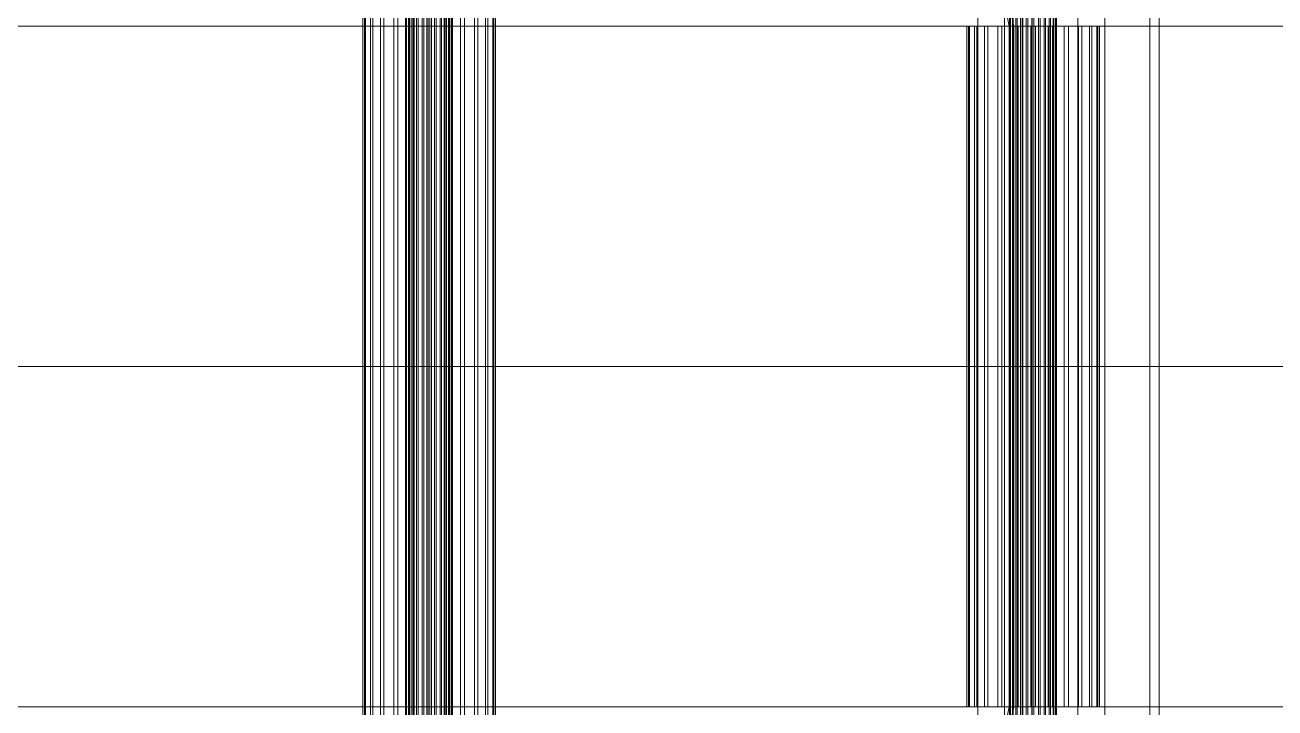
# Model space of a CAD drawing. Header units: millimetres. Extents: x -1970 to 59977, y -65068 to 6837.
# Drawn here: x 18636.5 to 19114.3, y -18130.5 to -17869.5 of the extents above; entities that cross this region are included whole.
import ezdxf

# ---------------------------------------------------------------- set-up
doc = ezdxf.new("R2010")
doc.units = ezdxf.units.MM
doc.layers.add('superior_C02', color=7, linetype='Continuous', lineweight=0)

msp = doc.modelspace()

# ---------------------------------------------------------------- linework, layer by layer
at = {"layer": 'superior_C02'}
for p, q in [((19000.681, -17550), (19000.681, -18450)), ((19010.91, -18450), (19010.91, -17550)), ((19038.934, -18450), (19038.934, -17550)), ((19049.163, -17550), (19049.163, -18450)), ((18781.944, -18440), (18781.944, -17560)), ((18782.17, -18440), (18782.17, -17560)), ((18782.332, -18440), (18782.332, -17560)), ((18782.993, -18440), (18782.993, -17560)), ((18783.306, -18440), (18783.306, -17560)), ((18784.357, -18440), (18784.357, -17560)), ((18784.8, -18440), (18784.8, -17560)), ((18786.17, -18440), (18786.17, -17560)), ((18786.713, -18440), (18786.713, -17560)), ((18788.308, -18440), (18788.308, -17560)), ((18788.913, -18440), (18788.913, -17560)), ((18790.626, -18440), (18790.626, -17560)), ((18791.252, -18440), (18791.252, -17560)), ((18792.964, -18440), (18792.964, -17560)), ((18793.569, -18440), (18793.569, -17560)), ((18795.165, -18440), (18795.165, -17560)), ((18795.707, -18440), (18795.707, -17560)), ((18797.078, -18440), (18797.078, -17560)), ((18797.52, -18440), (18797.52, -17560)), ((18798.572, -18440), (18798.572, -17560)), ((18798.885, -18440), (18798.885, -17560)), ((18799.546, -17560), (18799.546, -18440)), ((18799.708, -18440), (18799.708, -17560)), ((18799.933, -18440), (18799.933, -17560)), ((19017.857, -17575), (19017.857, -18425)), ((19021.364, -18425), (19021.364, -17575)), ((19066.439, -18425), (19066.439, -17575)), ((19069.946, -17575), (19069.946, -18425)), ((18765.554, -18311.15), (18765.554, -17688.85)), ((18766.19, -18311.15), (18766.19, -17688.85)), ((18766.648, -18311.15), (18766.648, -17688.85)), ((18768.513, -18311.15), (18768.513, -17688.85)), ((18769.397, -18311.15), (18769.397, -17688.85)), ((18772.364, -18311.15), (18772.364, -17688.85)), ((18773.614, -18311.15), (18773.614, -17688.85)), ((18777.481, -18311.15), (18777.481, -17688.85)), ((18779.012, -18311.15), (18779.012, -17688.85)), ((18783.515, -18311.15), (18783.515, -17688.85)), ((18785.222, -18311.15), (18785.222, -17688.85)), ((18790.055, -18311.15), (18790.055, -17688.85)), ((18791.822, -18311.15), (18791.822, -17688.85)), ((18796.655, -18311.15), (18796.655, -17688.85)), ((18798.362, -18311.15), (18798.362, -17688.85)), ((18802.866, -18311.15), (18802.866, -17688.85)), ((18804.396, -18311.15), (18804.396, -17688.85)), ((18808.264, -18311.15), (18808.264, -17688.85)), ((18809.513, -18311.15), (18809.513, -17688.85)), ((18812.481, -18311.15), (18812.481, -17688.85)), ((18813.364, -18311.15), (18813.364, -17688.85)), ((18815.23, -17688.85), (18815.23, -18311.15)), ((18815.687, -18311.15), (18815.687, -17688.85)), ((18816.323, -18311.15), (18816.323, -17688.85)), ((18992.635, -17771.702), (19012.639, -17870)), ((19014.383, -17870), (18994.379, -17771.702)), ((19012.812, -18148), (19012.812, -17852)), ((19013.037, -18148), (19013.037, -17852)), ((19013.199, -18148), (19013.199, -17852)), ((19013.86, -18148), (19013.86, -17852)), ((19014.173, -18148), (19014.173, -17852)), ((19015.225, -18148), (19015.225, -17852)), ((19015.668, -18148), (19015.668, -17852)), ((19017.038, -18148), (19017.038, -17852)), ((19017.58, -18148), (19017.58, -17852)), ((19019.176, -18148), (19019.176, -17852)), ((19019.781, -18148), (19019.781, -17852)), ((19021.493, -18148), (19021.493, -17852)), ((19022.119, -18148), (19022.119, -17852)), ((19023.832, -18148), (19023.832, -17852)), ((19024.437, -18148), (19024.437, -17852)), ((19026.032, -18148), (19026.032, -17852)), ((19026.575, -18148), (19026.575, -17852)), ((19027.945, -18148), (19027.945, -17852)), ((19028.388, -18148), (19028.388, -17852)), ((19029.439, -18148), (19029.439, -17852)), ((19029.752, -18148), (19029.752, -17852)), ((19030.413, -17852), (19030.413, -18148)), ((19030.575, -18148), (19030.575, -17852)), ((19030.801, -18148), (19030.801, -17852)), ((18074.94, -17870), (19012.639, -17870)), ((19014.383, -17870), (18076.684, -17870)), ((18997.058, -17870), (18996.422, -17870)), ((18996.422, -17870), (18997.515, -17870)), ((18996.422, -18130), (18996.422, -17870)), ((18999.381, -17870), (18997.058, -17870)), ((18997.058, -18130), (18997.058, -17870)), ((18997.515, -17870), (19000.264, -17870)), ((18997.515, -18130), (18997.515, -17870)), ((19003.232, -17870), (18999.381, -17870)), ((18999.381, -18130), (18999.381, -17870)), ((19000.264, -17870), (19004.482, -17870)), ((19000.264, -18130), (19000.264, -17870)), ((19008.349, -17870), (19003.232, -17870)), ((19003.232, -18130), (19003.232, -17870)), ((19004.482, -17870), (19009.879, -17870)), ((19004.482, -18130), (19004.482, -17870)), ((19014.383, -17870), (19008.349, -17870)), ((19008.349, -18130), (19008.349, -17870)), ((19009.879, -17870), (19016.09, -17870)), ((19009.879, -18130), (19009.879, -17870)), ((19012.639, -17870), (19012.639, -18000)), ((19012.639, -17870), (19950.338, -17870)), ((19014.383, -18000), (19014.383, -17870)), ((19952.082, -17870), (19014.383, -17870)), ((19020.923, -17870), (19014.383, -17870)), ((19014.383, -18130), (19014.383, -17870)), ((19016.09, -17870), (19022.69, -17870)), ((19016.09, -18130), (19016.09, -17870)), ((19027.523, -17870), (19020.923, -17870)), ((19020.923, -18130), (19020.923, -17870)), ((19022.69, -17870), (19029.23, -17870)), ((19022.69, -18130), (19022.69, -17870)), ((19033.733, -17870), (19027.523, -17870)), ((19027.523, -18130), (19027.523, -17870)), ((19029.23, -17870), (19035.264, -17870)), ((19029.23, -18130), (19029.23, -17870)), ((19039.131, -17870), (19033.733, -17870)), ((19033.733, -18130), (19033.733, -17870)), ((19035.264, -17870), (19040.381, -17870)), ((19035.264, -18130), (19035.264, -17870)), ((19043.348, -17870), (19039.131, -17870)), ((19039.131, -18130), (19039.131, -17870)), ((19040.381, -17870), (19044.232, -17870)), ((19040.381, -18130), (19040.381, -17870)), ((19046.097, -17870), (19043.348, -17870)), ((19043.348, -18130), (19043.348, -17870)), ((19044.232, -17870), (19046.555, -17870)), ((19044.232, -18130), (19044.232, -17870)), ((19047.191, -17870), (19046.097, -17870)), ((19046.097, -17870), (19046.097, -18130)), ((19046.555, -17870), (19047.191, -17870)), ((19046.555, -18130), (19046.555, -17870)), ((19047.191, -18130), (19047.191, -17870)), ((18074.94, -18000), (19012.639, -18000)), ((19014.383, -18000), (18076.684, -18000)), ((19012.639, -18000), (19012.639, -18130)), ((19012.639, -18000), (19950.338, -18000)), ((19014.383, -18130), (19014.383, -18000)), ((19952.082, -18000), (19014.383, -18000)), ((18074.94, -18130), (19012.639, -18130)), ((19014.383, -18130), (18076.684, -18130)), ((19012.639, -18130), (18992.635, -18228.298)), ((18994.379, -18228.298), (19014.383, -18130)), ((18997.515, -18130), (18996.422, -18130)), ((18996.422, -18130), (18997.058, -18130)), ((18997.058, -18130), (18999.381, -18130)), ((19000.264, -18130), (18997.515, -18130)), ((18999.381, -18130), (19003.232, -18130)), ((19004.482, -18130), (19000.264, -18130)), ((19003.232, -18130), (19008.349, -18130)), ((19009.879, -18130), (19004.482, -18130)), ((19008.349, -18130), (19014.383, -18130)), ((19016.09, -18130), (19009.879, -18130)), ((19012.639, -18130), (19950.338, -18130)), ((19952.082, -18130), (19014.383, -18130)), ((19014.383, -18130), (19020.923, -18130)), ((19022.69, -18130), (19016.09, -18130)), ((19020.923, -18130), (19027.523, -18130)), ((19029.23, -18130), (19022.69, -18130)), ((19027.523, -18130), (19033.733, -18130)), ((19035.264, -18130), (19029.23, -18130)), ((19033.733, -18130), (19039.131, -18130)), ((19040.381, -18130), (19035.264, -18130)), ((19039.131, -18130), (19043.348, -18130)), ((19044.232, -18130), (19040.381, -18130)), ((19043.348, -18130), (19046.097, -18130)), ((19046.555, -18130), (19044.232, -18130)), ((19046.097, -18130), (19047.191, -18130)), ((19047.191, -18130), (19046.555, -18130))]:
    msp.add_line(p, q, dxfattribs=at)

doc.saveas('drawing.dxf')
